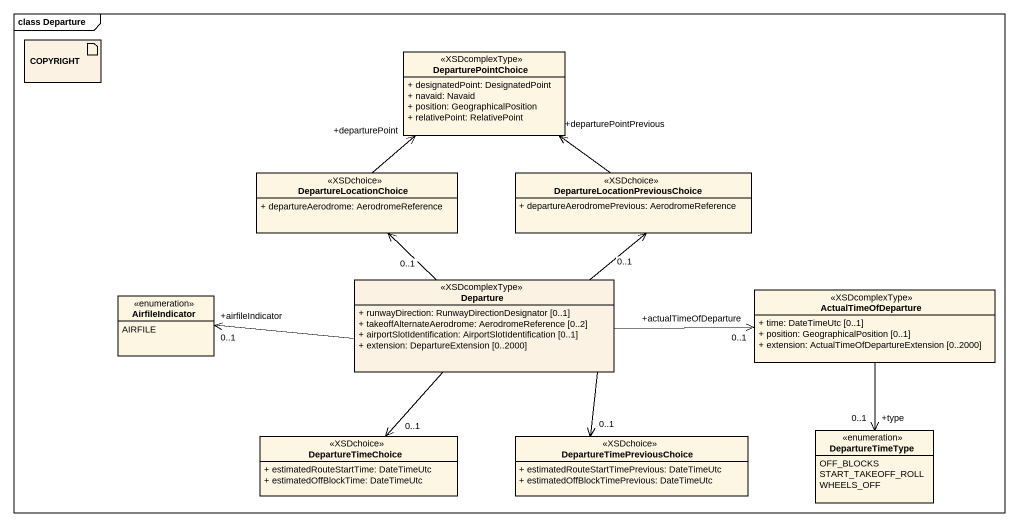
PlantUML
@startuml
mainframe class Departure
allowmixing
hide circle
hide empty members
skinparam classAttributeIconSize 0
artifact COPYRIGHT #FCF2E3
class DeparturePointChoice <<XSDcomplexType>> {
  + designatedPoint: DesignatedPoint
  + navaid: Navaid
  + position: GeographicalPosition
  + relativePoint: RelativePoint
}
class DepartureLocationChoice <<XSDchoice>> {
  + departureAerodrome: AerodromeReference
}
class "DepartureLocationPreviousChoice" as DepartureLocationPreviousCho <<XSDchoice>> {
  + departureAerodromePrevious: AerodromeReference
}
enum AirfileIndicator {
  AIRFILE
}
class Departure <<XSDcomplexType>> #FCF2E3 {
  + runwayDirection: RunwayDirectionDesignator [0..1]
  + takeoffAlternateAerodrome: AerodromeReference [0..2]
  + airportSlotIdentification: AirportSlotIdentification [0..1]
  + extension: DepartureExtension [0..2000]
}
class ActualTimeOfDeparture <<XSDcomplexType>> {
  + time: DateTimeUtc [0..1]
  + position: GeographicalPosition [0..1]
  + extension: ActualTimeOfDepartureExtension [0..2000]
}
class DepartureTimeChoice <<XSDchoice>> {
  + estimatedRouteStartTime: DateTimeUtc
  + estimatedOffBlockTime: DateTimeUtc
}
class DepartureTimePreviousChoice <<XSDchoice>> {
  + estimatedRouteStartTimePrevious: DateTimeUtc
  + estimatedOffBlockTimePrevious: DateTimeUtc
}
enum DepartureTimeType {
  OFF_BLOCKS
  START_TAKEOFF_ROLL
  WHEELS_OFF
}
DepartureLocationChoice -up-> "+departurePoint" DeparturePointChoice
DepartureLocationPreviousCho -up-> "+departurePointPrevious" DeparturePointChoice
Departure -up-> "0..1" DepartureLocationChoice
Departure -up-> "0..1" DepartureLocationPreviousCho
Departure -left-> "+airfileIndicator\n0..1" AirfileIndicator
Departure -right-> "+actualTimeOfDeparture\n0..1" ActualTimeOfDeparture
Departure --> "0..1" DepartureTimeChoice
Departure --> "0..1" DepartureTimePreviousChoice
ActualTimeOfDeparture --> "+type\n0..1" DepartureTimeType
@enduml
